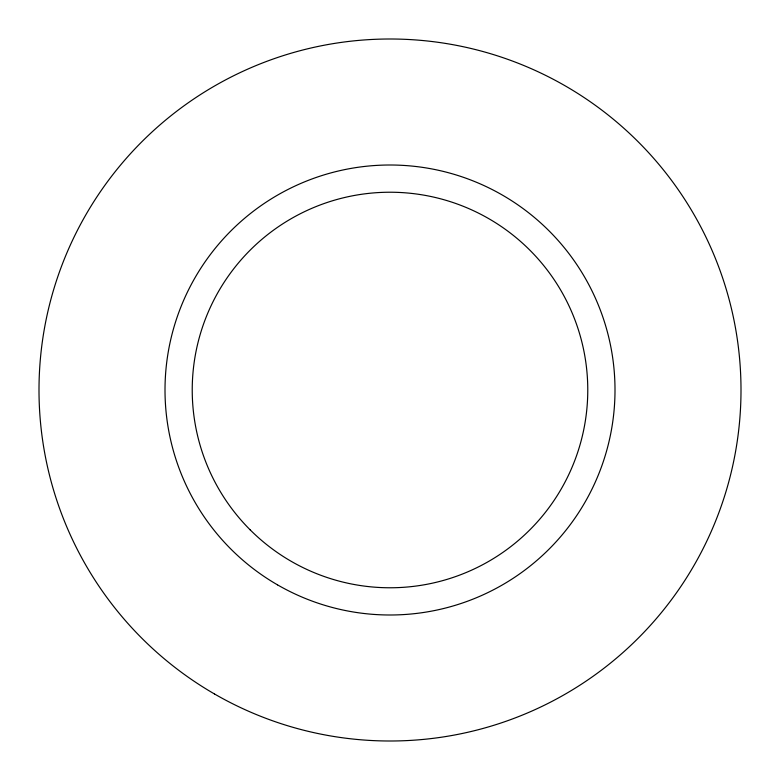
<?xml version="1.0" encoding="UTF-8"?>
<svg xmlns="http://www.w3.org/2000/svg" width="780" height="780" viewBox="0 0 780 780"><rect width="100%" height="100%" fill="white"/><g stroke="black" fill="none" stroke-linecap="round" stroke-linejoin="round"><path stroke-width="1.17" d="M214.5 693.976A351 351 0 0 0 741 390A351 351 0 0 0 214.5 86.024A351 351 0 0 0 214.5 693.976M277.505 584.854A225.001 225.001 0 0 0 615.001 390A225.001 225.001 0 0 0 277.505 195.146A225.001 225.001 0 0 0 277.505 584.854M250.156 529.844A197.769 197.769 0 0 0 581.032 441.188A197.769 197.769 0 0 0 338.812 198.968A197.769 197.769 0 0 0 250.156 529.844"/></g></svg>
